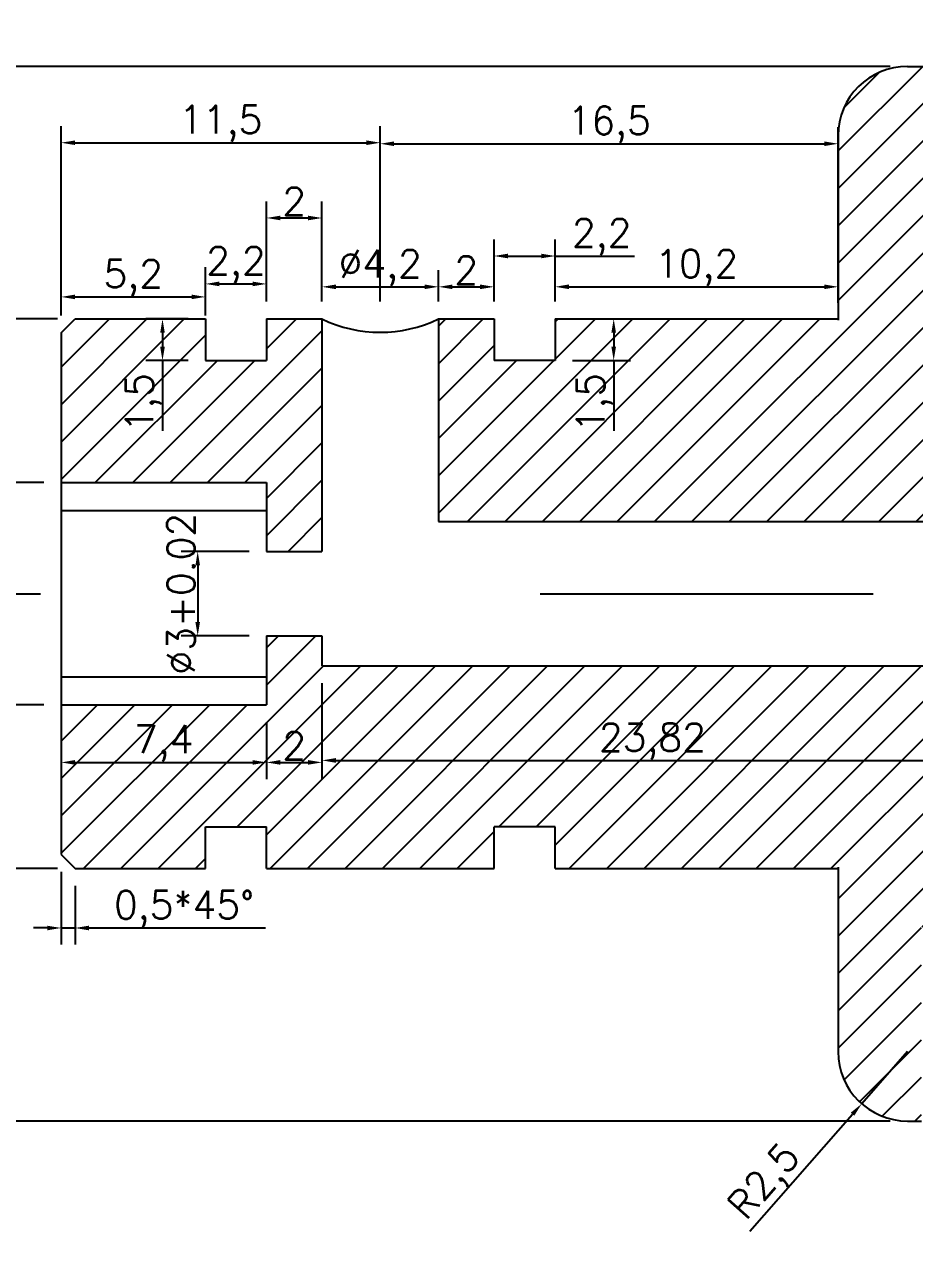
# Model space of a CAD drawing. Header units: millimetres. Extents: x 6817 to 10425, y -2870 to -164.
# Drawn here: x 9620.49 to 9652.56, y -1788.88 to -1744.64 of the extents above; entities that cross this region are included whole.
import ezdxf

# ---------------------------------------------------------------- set-up
doc = ezdxf.new("R2010")
doc.units = ezdxf.units.MM
doc.linetypes.add('ACAD_ISO03W100', pattern=[30, 12, -18])
doc.layers.add('图层2', color=108, linetype='Continuous')
doc.styles.get("Standard").update_dxf_attribs({"font": 'txt', "bigfont": 'gbcbig.shx'})
doc.dimstyles.new('ISO-25', dxfattribs={"dimtxt": 1, "dimasz": 0.5, "dimexe": 0.6, "dimexo": 0.625, "dimgap": 0.1, "dimtad": 1, "dimtxsty": 'Standard', "dimcen": 2.5, "dimadec": 0, "dimazin": 0, "dimtfac": 1, "dimtmove": 0, "dimatfit": 3, "dimfxl": 1, "dimarcsym": 0})

# ---------------------------------------------------------------- blocks, each defined once
blk = doc.blocks.new('*D381')
at = {"layer": 'Defpoints', "color": 0, "linetype": 'ByBlock', "transparency": 16777216}
for p in [(9652.305, -1746.144), (9606, -1784.144), (9652.305, -1784.144)]:
    blk.add_point(p, dxfattribs=at)
at = {"layer": '图层2', "color": 0, "linetype": 'ByBlock', "lineweight": -2, "transparency": 16777216}
for p, q in [((9651.68, -1746.144), (9605.4, -1746.144)), ((9606, -1746.644), (9606, -1783.644)), ((9651.68, -1784.144), (9605.4, -1784.144))]:
    blk.add_line(p, q, dxfattribs=at)
at = {"layer": '图层2', "color": 0, "linetype": 'ByBlock', "transparency": 16777216}
for points in [[(9605.917, -1746.644), (9606.083, -1746.644), (9606, -1746.144)], [(9605.917, -1783.644), (9606.083, -1783.644), (9606, -1784.144)]]:
    blk.add_solid(points, dxfattribs=at)
at = {"layer": '图层2', "color": 0, "linetype": 'ByBlock', "transparency": 16777216, "insert": (9605.4, -1765.144), "char_height": 1, "attachment_point": 5, "rotation": 90}
blk.add_mtext('%%C38', dxfattribs=at)
blk = doc.blocks.new('*D382')
at = {"layer": 'Defpoints', "color": 0, "linetype": 'ByBlock', "transparency": 16777216}
for p in [(9622.305, -1755.244), (9611.656, -1775.044), (9622.305, -1775.044)]:
    blk.add_point(p, dxfattribs=at)
at = {"layer": '图层2', "color": 0, "linetype": 'ByBlock', "lineweight": -2, "transparency": 16777216}
for p, q in [((9621.68, -1755.244), (9611.056, -1755.244)), ((9611.656, -1755.744), (9611.656, -1774.544)), ((9621.68, -1775.044), (9611.056, -1775.044))]:
    blk.add_line(p, q, dxfattribs=at)
at = {"layer": '图层2', "color": 0, "linetype": 'ByBlock', "transparency": 16777216}
for points in [[(9611.573, -1755.744), (9611.739, -1755.744), (9611.656, -1755.244)], [(9611.573, -1774.544), (9611.739, -1774.544), (9611.656, -1775.044)]]:
    blk.add_solid(points, dxfattribs=at)
at = {"layer": '图层2', "color": 0, "linetype": 'ByBlock', "transparency": 16777216, "insert": (9610.973, -1765.144), "char_height": 1, "attachment_point": 5, "rotation": 90}
blk.add_mtext('%%C19,8', dxfattribs=at)
blk = doc.blocks.new('*D281')
at = {"layer": 'Defpoints', "color": 0, "linetype": 'ByBlock', "transparency": 16777216}
for p in [(9633.305, -1748.896), (9621.805, -1755.244), (9633.305, -1755.244)]:
    blk.add_point(p, dxfattribs=at)
at = {"layer": '图层2', "color": 0, "linetype": 'ByBlock', "lineweight": -2, "transparency": 16777216}
for p, q in [((9621.805, -1754.619), (9621.805, -1748.296)), ((9633.305, -1754.619), (9633.305, -1748.296)), ((9622.305, -1748.896), (9632.805, -1748.896))]:
    blk.add_line(p, q, dxfattribs=at)
at = {"layer": '图层2', "color": 0, "linetype": 'ByBlock', "transparency": 16777216}
for points in [[(9622.305, -1748.813), (9622.305, -1748.979), (9621.805, -1748.896)], [(9632.805, -1748.813), (9632.805, -1748.979), (9633.305, -1748.896)]]:
    blk.add_solid(points, dxfattribs=at)
at = {"layer": '图层2', "color": 0, "linetype": 'ByBlock', "transparency": 16777216, "insert": (9627.555, -1748.213), "char_height": 1, "attachment_point": 5}
blk.add_mtext('11,5', dxfattribs=at)
blk = doc.blocks.new('*D383')
at = {"layer": 'Defpoints', "color": 0, "linetype": 'ByBlock', "transparency": 16777216}
for p in [(9627.005, -1754.451), (9621.805, -1755.744), (9627.005, -1755.744)]:
    blk.add_point(p, dxfattribs=at)
at = {"layer": '图层2', "color": 0, "linetype": 'ByBlock', "lineweight": -2, "transparency": 16777216}
for p, q in [((9621.805, -1755.119), (9621.805, -1753.851)), ((9627.005, -1755.119), (9627.005, -1753.851)), ((9622.305, -1754.451), (9626.505, -1754.451))]:
    blk.add_line(p, q, dxfattribs=at)
at = {"layer": '图层2', "color": 0, "linetype": 'ByBlock', "transparency": 16777216}
for points in [[(9622.305, -1754.368), (9622.305, -1754.534), (9621.805, -1754.451)], [(9626.505, -1754.368), (9626.505, -1754.534), (9627.005, -1754.451)]]:
    blk.add_solid(points, dxfattribs=at)
at = {"layer": '图层2', "color": 0, "linetype": 'ByBlock', "transparency": 16777216, "insert": (9624.405, -1753.768), "char_height": 1, "attachment_point": 5}
blk.add_mtext('5,2', dxfattribs=at)
blk = doc.blocks.new('*D384')
at = {"layer": 'Defpoints', "color": 0, "linetype": 'ByBlock', "transparency": 16777216}
for p in [(9629.205, -1753.983), (9627.005, -1755.244), (9629.205, -1755.244)]:
    blk.add_point(p, dxfattribs=at)
at = {"layer": '图层2', "color": 0, "linetype": 'ByBlock', "lineweight": -2, "transparency": 16777216}
for p, q in [((9627.005, -1754.619), (9627.005, -1753.383)), ((9629.205, -1754.619), (9629.205, -1753.383)), ((9627.505, -1753.983), (9628.705, -1753.983))]:
    blk.add_line(p, q, dxfattribs=at)
at = {"layer": '图层2', "color": 0, "linetype": 'ByBlock', "transparency": 16777216}
for points in [[(9627.505, -1753.899), (9627.505, -1754.066), (9627.005, -1753.983)], [(9628.705, -1753.899), (9628.705, -1754.066), (9629.205, -1753.983)]]:
    blk.add_solid(points, dxfattribs=at)
at = {"layer": '图层2', "color": 0, "linetype": 'ByBlock', "transparency": 16777216, "insert": (9628.105, -1753.299), "char_height": 1, "attachment_point": 5}
blk.add_mtext('2,2', dxfattribs=at)
blk = doc.blocks.new('*D385')
at = {"layer": 'Defpoints', "color": 0, "linetype": 'ByBlock', "transparency": 16777216}
for p in [(9631.205, -1751.608), (9629.205, -1755.244), (9631.205, -1755.244)]:
    blk.add_point(p, dxfattribs=at)
at = {"layer": '图层2', "color": 0, "linetype": 'ByBlock', "lineweight": -2, "transparency": 16777216}
for p, q in [((9629.205, -1754.619), (9629.205, -1751.008)), ((9631.205, -1754.619), (9631.205, -1751.008)), ((9629.705, -1751.608), (9630.705, -1751.608))]:
    blk.add_line(p, q, dxfattribs=at)
at = {"layer": '图层2', "color": 0, "linetype": 'ByBlock', "transparency": 16777216}
for points in [[(9629.705, -1751.524), (9629.705, -1751.691), (9629.205, -1751.608)], [(9630.705, -1751.524), (9630.705, -1751.691), (9631.205, -1751.608)]]:
    blk.add_solid(points, dxfattribs=at)
at = {"layer": '图层2', "color": 0, "linetype": 'ByBlock', "transparency": 16777216, "insert": (9630.205, -1751.008), "char_height": 1, "attachment_point": 5}
blk.add_mtext('2', dxfattribs=at)
blk = doc.blocks.new('*D386')
at = {"layer": 'Defpoints', "color": 0, "linetype": 'ByBlock', "transparency": 16777216}
for p in [(9635.405, -1754.088), (9631.205, -1755.244), (9635.405, -1755.244)]:
    blk.add_point(p, dxfattribs=at)
at = {"layer": '图层2', "color": 0, "linetype": 'ByBlock', "lineweight": -2, "transparency": 16777216}
for p, q in [((9631.205, -1754.619), (9631.205, -1753.488)), ((9635.405, -1754.619), (9635.405, -1753.488)), ((9631.705, -1754.088), (9634.905, -1754.088))]:
    blk.add_line(p, q, dxfattribs=at)
at = {"layer": '图层2', "color": 0, "linetype": 'ByBlock', "transparency": 16777216}
for points in [[(9631.705, -1754.005), (9631.705, -1754.171), (9631.205, -1754.088)], [(9634.905, -1754.005), (9634.905, -1754.171), (9635.405, -1754.088)]]:
    blk.add_solid(points, dxfattribs=at)
at = {"layer": '图层2', "color": 0, "linetype": 'ByBlock', "transparency": 16777216, "insert": (9633.305, -1753.405), "char_height": 1, "attachment_point": 5}
blk.add_mtext('%%C4,2', dxfattribs=at)
blk = doc.blocks.new('*D387')
at = {"layer": 'Defpoints', "color": 0, "linetype": 'ByBlock', "transparency": 16777216}
for p in [(9637.405, -1754.088), (9635.405, -1755.244), (9637.405, -1755.244)]:
    blk.add_point(p, dxfattribs=at)
at = {"layer": '图层2', "color": 0, "linetype": 'ByBlock', "lineweight": -2, "transparency": 16777216}
for p, q in [((9635.405, -1754.619), (9635.405, -1753.488)), ((9637.405, -1754.619), (9637.405, -1753.488)), ((9635.905, -1754.088), (9636.905, -1754.088))]:
    blk.add_line(p, q, dxfattribs=at)
at = {"layer": '图层2', "color": 0, "linetype": 'ByBlock', "transparency": 16777216}
for points in [[(9635.905, -1754.005), (9635.905, -1754.171), (9635.405, -1754.088)], [(9636.905, -1754.005), (9636.905, -1754.171), (9637.405, -1754.088)]]:
    blk.add_solid(points, dxfattribs=at)
at = {"layer": '图层2', "color": 0, "linetype": 'ByBlock', "transparency": 16777216, "insert": (9636.405, -1753.488), "char_height": 1, "attachment_point": 5}
blk.add_mtext('2', dxfattribs=at)
blk = doc.blocks.new('*D388')
at = {"layer": 'Defpoints', "color": 0, "linetype": 'ByBlock', "transparency": 16777216}
for p in [(9639.605, -1752.978), (9637.405, -1755.244), (9639.605, -1755.244)]:
    blk.add_point(p, dxfattribs=at)
at = {"layer": '图层2', "color": 0, "linetype": 'ByBlock', "lineweight": -2, "transparency": 16777216}
for p, q in [((9637.405, -1754.619), (9637.405, -1752.378)), ((9639.605, -1754.619), (9639.605, -1752.378)), ((9637.905, -1752.978), (9639.105, -1752.978)), ((9639.605, -1752.978), (9642.472, -1752.978))]:
    blk.add_line(p, q, dxfattribs=at)
at = {"layer": '图层2', "color": 0, "linetype": 'ByBlock', "transparency": 16777216}
for points in [[(9637.905, -1752.894), (9637.905, -1753.061), (9637.405, -1752.978)], [(9639.105, -1752.894), (9639.105, -1753.061), (9639.605, -1752.978)]]:
    blk.add_solid(points, dxfattribs=at)
at = {"layer": '图层2', "color": 0, "linetype": 'ByBlock', "transparency": 16777216, "insert": (9641.288, -1752.294), "char_height": 1, "attachment_point": 5}
blk.add_mtext('2,2', dxfattribs=at)
blk = doc.blocks.new('*D389')
at = {"layer": 'Defpoints', "color": 0, "linetype": 'ByBlock', "transparency": 16777216}
for p in [(9649.805, -1754.087), (9639.605, -1755.244), (9649.805, -1755.294)]:
    blk.add_point(p, dxfattribs=at)
at = {"layer": '图层2', "color": 0, "linetype": 'ByBlock', "lineweight": -2, "transparency": 16777216}
for p, q in [((9639.605, -1754.619), (9639.605, -1753.487)), ((9649.805, -1754.669), (9649.805, -1753.487)), ((9640.105, -1754.087), (9649.305, -1754.087))]:
    blk.add_line(p, q, dxfattribs=at)
at = {"layer": '图层2', "color": 0, "linetype": 'ByBlock', "transparency": 16777216}
for points in [[(9640.105, -1754.003), (9640.105, -1754.17), (9639.605, -1754.087)], [(9649.305, -1754.003), (9649.305, -1754.17), (9649.805, -1754.087)]]:
    blk.add_solid(points, dxfattribs=at)
at = {"layer": '图层2', "color": 0, "linetype": 'ByBlock', "transparency": 16777216, "insert": (9644.705, -1753.403), "char_height": 1, "attachment_point": 5}
blk.add_mtext('10,2', dxfattribs=at)
blk = doc.blocks.new('*D390')
at = {"layer": 'Defpoints', "color": 0, "linetype": 'ByBlock', "transparency": 16777216}
for p in [(9627.005, -1755.244), (9625.458, -1756.744), (9627.005, -1756.744)]:
    blk.add_point(p, dxfattribs=at)
at = {"layer": '图层2', "color": 0, "linetype": 'ByBlock', "lineweight": -2, "transparency": 16777216}
for p, q in [((9626.38, -1755.244), (9624.858, -1755.244)), ((9625.458, -1755.744), (9625.458, -1756.244)), ((9626.38, -1756.744), (9624.858, -1756.744)), ((9625.458, -1756.744), (9625.458, -1759.277))]:
    blk.add_line(p, q, dxfattribs=at)
at = {"layer": '图层2', "color": 0, "linetype": 'ByBlock', "transparency": 16777216}
for points in [[(9625.374, -1755.744), (9625.541, -1755.744), (9625.458, -1755.244)], [(9625.374, -1756.244), (9625.541, -1756.244), (9625.458, -1756.744)]]:
    blk.add_solid(points, dxfattribs=at)
at = {"layer": '图层2', "color": 0, "linetype": 'ByBlock', "transparency": 16777216, "insert": (9624.774, -1758.261), "char_height": 1, "attachment_point": 5, "rotation": 90}
blk.add_mtext('1,5', dxfattribs=at)
blk = doc.blocks.new('*D391')
at = {"layer": 'Defpoints', "color": 0, "linetype": 'ByBlock', "transparency": 16777216}
for p in [(9621.805, -1761.144), (9618.07, -1769.144), (9621.805, -1769.144)]:
    blk.add_point(p, dxfattribs=at)
at = {"layer": '图层2', "color": 0, "linetype": 'ByBlock', "lineweight": -2, "transparency": 16777216}
for p, q in [((9621.18, -1761.144), (9617.47, -1761.144)), ((9618.07, -1761.644), (9618.07, -1768.644)), ((9621.18, -1769.144), (9617.47, -1769.144))]:
    blk.add_line(p, q, dxfattribs=at)
at = {"layer": '图层2', "color": 0, "linetype": 'ByBlock', "transparency": 16777216}
for points in [[(9617.987, -1761.644), (9618.154, -1761.644), (9618.07, -1761.144)], [(9617.987, -1768.644), (9618.154, -1768.644), (9618.07, -1769.144)]]:
    blk.add_solid(points, dxfattribs=at)
at = {"layer": '图层2', "color": 0, "linetype": 'ByBlock', "transparency": 16777216, "insert": (9617.47, -1765.144), "char_height": 1, "attachment_point": 5, "rotation": 90}
blk.add_mtext('M8*1', dxfattribs=at)
blk = doc.blocks.new('*D397')
at = {"layer": 'Defpoints', "color": 0, "linetype": 'ByBlock', "transparency": 16777216}
for p in [(9621.805, -1769.144), (9629.205, -1769.144), (9629.205, -1771.223)]:
    blk.add_point(p, dxfattribs=at)
at = {"layer": '图层2', "color": 0, "linetype": 'ByBlock', "lineweight": -2, "transparency": 16777216}
for p, q in [((9621.805, -1769.769), (9621.805, -1771.823)), ((9629.205, -1769.769), (9629.205, -1771.823)), ((9622.305, -1771.223), (9628.705, -1771.223))]:
    blk.add_line(p, q, dxfattribs=at)
at = {"layer": '图层2', "color": 0, "linetype": 'ByBlock', "transparency": 16777216}
for points in [[(9622.305, -1771.139), (9622.305, -1771.306), (9621.805, -1771.223)], [(9628.705, -1771.139), (9628.705, -1771.306), (9629.205, -1771.223)]]:
    blk.add_solid(points, dxfattribs=at)
at = {"layer": '图层2', "color": 0, "linetype": 'ByBlock', "transparency": 16777216, "insert": (9625.505, -1770.539), "char_height": 1, "attachment_point": 5}
blk.add_mtext('7,4', dxfattribs=at)
blk = doc.blocks.new('*D398')
at = {"layer": 'Defpoints', "color": 0, "linetype": 'ByBlock', "transparency": 16777216}
for p in [(9631.205, -1767.744), (9629.205, -1769.144), (9631.205, -1771.223)]:
    blk.add_point(p, dxfattribs=at)
at = {"layer": '图层2', "color": 0, "linetype": 'ByBlock', "lineweight": -2, "transparency": 16777216}
for p, q in [((9631.205, -1768.369), (9631.205, -1771.823)), ((9629.205, -1769.769), (9629.205, -1771.823)), ((9629.705, -1771.223), (9630.705, -1771.223))]:
    blk.add_line(p, q, dxfattribs=at)
at = {"layer": '图层2', "color": 0, "linetype": 'ByBlock', "transparency": 16777216}
for points in [[(9629.705, -1771.139), (9629.705, -1771.306), (9629.205, -1771.223)], [(9630.705, -1771.139), (9630.705, -1771.306), (9631.205, -1771.223)]]:
    blk.add_solid(points, dxfattribs=at)
at = {"layer": '图层2', "color": 0, "linetype": 'ByBlock', "transparency": 16777216, "insert": (9630.205, -1770.623), "char_height": 1, "attachment_point": 5}
blk.add_mtext('2', dxfattribs=at)
blk = doc.blocks.new('*D399')
at = {"layer": 'Defpoints', "color": 0, "linetype": 'ByBlock', "transparency": 16777216}
for p in [(9631.205, -1767.744), (9655.022, -1767.744), (9655.022, -1771.151)]:
    blk.add_point(p, dxfattribs=at)
at = {"layer": '图层2', "color": 0, "linetype": 'ByBlock', "lineweight": -2, "transparency": 16777216}
for p, q in [((9631.205, -1768.369), (9631.205, -1771.751)), ((9655.022, -1768.369), (9655.022, -1771.751)), ((9631.705, -1771.151), (9654.522, -1771.151))]:
    blk.add_line(p, q, dxfattribs=at)
at = {"layer": '图层2', "color": 0, "linetype": 'ByBlock', "transparency": 16777216}
for points in [[(9631.705, -1771.068), (9631.705, -1771.235), (9631.205, -1771.151)], [(9654.522, -1771.068), (9654.522, -1771.235), (9655.022, -1771.151)]]:
    blk.add_solid(points, dxfattribs=at)
at = {"layer": '图层2', "color": 0, "linetype": 'ByBlock', "transparency": 16777216, "insert": (9643.113, -1770.468), "char_height": 1, "attachment_point": 5}
blk.add_mtext('23,82', dxfattribs=at)
blk = doc.blocks.new('*D400')
at = {"layer": 'Defpoints', "color": 0, "linetype": 'ByBlock', "transparency": 16777216}
for p in [(9629.205, -1763.624), (9626.727, -1766.664), (9629.205, -1766.664)]:
    blk.add_point(p, dxfattribs=at)
at = {"layer": '图层2', "color": 0, "linetype": 'ByBlock', "lineweight": -2, "transparency": 16777216}
for p, q in [((9628.58, -1763.624), (9626.127, -1763.624)), ((9626.727, -1764.124), (9626.727, -1766.164)), ((9628.58, -1766.664), (9626.127, -1766.664))]:
    blk.add_line(p, q, dxfattribs=at)
at = {"layer": '图层2', "color": 0, "linetype": 'ByBlock', "transparency": 16777216}
for points in [[(9626.644, -1764.124), (9626.81, -1764.124), (9626.727, -1763.624)], [(9626.644, -1766.164), (9626.81, -1766.164), (9626.727, -1766.664)]]:
    blk.add_solid(points, dxfattribs=at)
at = {"layer": '图层2', "color": 0, "linetype": 'ByBlock', "transparency": 16777216, "insert": (9626.127, -1765.144), "char_height": 1, "attachment_point": 5, "rotation": 90}
blk.add_mtext('%%C3+0.02', dxfattribs=at)
blk = doc.blocks.new('*D403')
at = {"layer": 'Defpoints', "color": 0, "linetype": 'ByBlock', "transparency": 16777216}
for p in [(9621.805, -1774.544), (9622.305, -1775.044), (9622.305, -1777.189)]:
    blk.add_point(p, dxfattribs=at)
at = {"layer": '图层2', "color": 0, "linetype": 'ByBlock', "lineweight": -2, "transparency": 16777216}
for p, q in [((9621.805, -1775.169), (9621.805, -1777.789)), ((9622.305, -1775.669), (9622.305, -1777.789)), ((9621.305, -1777.189), (9620.805, -1777.189)), ((9621.805, -1777.189), (9622.305, -1777.189)), ((9622.805, -1777.189), (9629.172, -1777.189))]:
    blk.add_line(p, q, dxfattribs=at)
at = {"layer": '图层2', "color": 0, "linetype": 'ByBlock', "transparency": 16777216}
for points in [[(9621.305, -1777.106), (9621.305, -1777.273), (9621.805, -1777.189)], [(9622.805, -1777.106), (9622.805, -1777.273), (9622.305, -1777.189)]]:
    blk.add_solid(points, dxfattribs=at)
at = {"layer": '图层2', "color": 0, "linetype": 'ByBlock', "transparency": 16777216, "insert": (9626.238, -1776.506), "char_height": 1, "attachment_point": 5}
blk.add_mtext('0,5*45%%D', dxfattribs=at)
blk = doc.blocks.new('*D413')
at = {"layer": 'Defpoints', "color": 0, "linetype": 'ByBlock', "transparency": 16777216}
for p in [(9639.605, -1755.244), (9639.605, -1756.744), (9641.717, -1756.744)]:
    blk.add_point(p, dxfattribs=at)
at = {"layer": '图层2', "color": 0, "linetype": 'ByBlock', "lineweight": -2, "transparency": 16777216}
for p, q in [((9640.23, -1755.244), (9642.317, -1755.244)), ((9641.717, -1755.744), (9641.717, -1756.244)), ((9640.23, -1756.744), (9642.317, -1756.744)), ((9641.717, -1756.744), (9641.717, -1759.277))]:
    blk.add_line(p, q, dxfattribs=at)
at = {"layer": '图层2', "color": 0, "linetype": 'ByBlock', "transparency": 16777216}
for points in [[(9641.634, -1755.744), (9641.801, -1755.744), (9641.717, -1755.244)], [(9641.634, -1756.244), (9641.801, -1756.244), (9641.717, -1756.744)]]:
    blk.add_solid(points, dxfattribs=at)
at = {"layer": '图层2', "color": 0, "linetype": 'ByBlock', "transparency": 16777216, "insert": (9641.034, -1758.261), "char_height": 1, "attachment_point": 5, "rotation": 90}
blk.add_mtext('1,5', dxfattribs=at)
blk = doc.blocks.new('*D414')
at = {"layer": 'Defpoints', "color": 0, "linetype": 'ByBlock', "transparency": 16777216}
for p in [(9652.305, -1781.644), (9650.655, -1783.522)]:
    blk.add_point(p, dxfattribs=at)
at = {"layer": '图层2', "color": 0, "linetype": 'ByBlock', "lineweight": -2, "transparency": 16777216}
for p, q in [((9652.305, -1781.644), (9650.655, -1783.522)), ((9646.623, -1788.108), (9650.324, -1783.897))]:
    blk.add_line(p, q, dxfattribs=at)
at = {"layer": '图层2', "color": 0, "linetype": 'ByBlock', "transparency": 16777216}
blk.add_solid([(9650.262, -1783.842), (9650.387, -1783.952), (9650.655, -1783.522)], dxfattribs=at)
at = {"layer": '图层2', "color": 0, "linetype": 'ByBlock', "transparency": 16777216, "insert": (9647.221, -1786.392), "char_height": 1, "attachment_point": 5, "rotation": 48.6846}
blk.add_mtext('R2,5', dxfattribs=at)
blk = doc.blocks.new('*D288')
at = {"layer": 'Defpoints', "color": 0, "linetype": 'ByBlock', "transparency": 16777216}
for p in [(9649.805, -1748.933), (9649.805, -1754.669), (9633.305, -1755.244)]:
    blk.add_point(p, dxfattribs=at)
at = {"layer": '图层2', "color": 0, "linetype": 'ByBlock', "lineweight": -2, "transparency": 16777216}
for p, q in [((9633.305, -1754.619), (9633.305, -1748.333)), ((9649.805, -1754.044), (9649.805, -1748.333)), ((9633.805, -1748.933), (9649.305, -1748.933))]:
    blk.add_line(p, q, dxfattribs=at)
at = {"layer": '图层2', "color": 0, "linetype": 'ByBlock', "transparency": 16777216}
for points in [[(9633.805, -1748.849), (9633.805, -1749.016), (9633.305, -1748.933)], [(9649.305, -1748.849), (9649.305, -1749.016), (9649.805, -1748.933)]]:
    blk.add_solid(points, dxfattribs=at)
at = {"layer": '图层2', "color": 0, "linetype": 'ByBlock', "transparency": 16777216, "insert": (9641.555, -1748.249), "char_height": 1, "attachment_point": 5}
blk.add_mtext('16,5', dxfattribs=at)
blk = doc.blocks.new('*D2126')
at = {"layer": 'Defpoints', "color": 0, "linetype": 'ByBlock'}
for p in [(10223.657, -339.202), (10223.657, -344.877), (10247.603, -344.877)]:
    blk.add_point(p, dxfattribs=at)
at = {"layer": 'Defpoints', "color": 0, "linetype": 'ByBlock', "transparency": 16777216}
for p in [(8490.813, -2490.52), (8490.813, -2500.59), (8495.813, -2500.59)]:
    blk.add_point(p, dxfattribs=at)
at = {"layer": '图层2', "color": 0, "linetype": 'ByBlock', "lineweight": -2}
for p, q in [((10224.282, -339.202), (10248.203, -339.202)), ((10247.603, -339.702), (10247.603, -344.377)), ((10224.282, -344.877), (10248.203, -344.877))]:
    blk.add_line(p, q, dxfattribs=at)
at = {"layer": '图层2', "color": 0, "linetype": 'ByBlock', "lineweight": -2, "transparency": 16777216}
for p, q in [((8490.813, -2499.965), (8490.813, -2489.92)), ((8495.813, -2499.965), (8495.813, -2489.92)), ((8495.313, -2490.52), (8491.313, -2490.52))]:
    blk.add_line(p, q, dxfattribs=at)
at = {"layer": '图层2', "color": 0, "linetype": 'ByBlock'}
for points in [[(10247.52, -339.702), (10247.687, -339.702), (10247.603, -339.202)], [(10247.52, -344.377), (10247.687, -344.377), (10247.603, -344.877)]]:
    blk.add_solid(points, dxfattribs=at)
at = {"layer": '图层2', "color": 0, "linetype": 'ByBlock', "transparency": 16777216}
for points in [[(8491.313, -2490.437), (8491.313, -2490.604), (8490.813, -2490.52)], [(8495.313, -2490.437), (8495.313, -2490.604), (8495.813, -2490.52)]]:
    blk.add_solid(points, dxfattribs=at)
at = {"layer": '图层2', "color": 0, "linetype": 'ByBlock', "insert": (10246.92, -342.039), "char_height": 1, "attachment_point": 5, "rotation": 90}
blk.add_mtext('5,67', dxfattribs=at)
at = {"layer": '图层2', "color": 0, "linetype": 'ByBlock', "transparency": 16777216, "insert": (8493.313, -2489.17), "char_height": 2.5, "attachment_point": 5}
blk.add_mtext('5', dxfattribs=at)
blk = doc.blocks.new('*D2131')
at = {"layer": 'Defpoints', "color": 0, "linetype": 'ByBlock'}
for p in [(10232.058, -998.369), (10223.184, -1004.368), (10232.048, -1004.368), (8546.573, -2519.733), (8541.762, -2524.114), (8546.573, -2524.114)]:
    blk.add_point(p, dxfattribs=at)
at = {"layer": '图层2', "color": 0, "linetype": 'ByBlock', "lineweight": -2}
for p, q in [((10231.433, -998.369), (10222.584, -998.369)), ((10223.184, -998.869), (10223.184, -1003.868)), ((10231.423, -1004.368), (10222.584, -1004.368)), ((8545.948, -2519.733), (8541.162, -2519.733)), ((8541.762, -2520.233), (8541.762, -2523.614)), ((8545.948, -2524.114), (8541.162, -2524.114))]:
    blk.add_line(p, q, dxfattribs=at)
at = {"layer": '图层2', "color": 0, "linetype": 'ByBlock'}
for points in [[(10223.101, -998.869), (10223.268, -998.869), (10223.184, -998.369)], [(10223.101, -1003.868), (10223.268, -1003.868), (10223.184, -1004.368)], [(8541.679, -2520.233), (8541.846, -2520.233), (8541.762, -2519.733)], [(8541.679, -2523.614), (8541.846, -2523.614), (8541.762, -2524.114)]]:
    blk.add_solid(points, dxfattribs=at)
at = {"layer": '图层2', "color": 0, "linetype": 'ByBlock', "char_height": 1, "attachment_point": 5, "rotation": 90}
for s, insert in [('6', (10222.584, -1001.368)), ('4,38', (8541.079, -2521.923))]:
    blk.add_mtext(s, dxfattribs=dict(at, insert=insert))
blk = doc.blocks.new('*D2135')
at = {"layer": 'Defpoints', "color": 0, "linetype": 'ByBlock'}
for p in [(10217.809, -308.872), (10215.309, -322.353), (10217.809, -322.353), (8520.699, -2501.899), (8521.923, -2501.875), (8521.325, -2502.94), (8534.065, -2513.083), (8534.065, -2513.083)]:
    blk.add_point(p, dxfattribs=at)
at = {"layer": '图层2', "color": 0, "linetype": 'ByBlock', "lineweight": -2}
for p, q in [((10215.309, -321.728), (10215.309, -308.272)), ((10217.809, -321.728), (10217.809, -308.272)), ((10215.809, -308.872), (10217.309, -308.872)), ((8521.603, -2500.9), (8522.675, -2499.803)), ((8521.464, -2501.451), (8520.818, -2500.855)), ((8520.836, -2502.55), (8519.961, -2501.854))]:
    blk.add_line(p, q, dxfattribs=at)
for start, end in [(135.6492, 137.293), (138.9369, 139.8318)]:
    blk.add_arc((8534.065, -2513.083), 17.428, start, end, dxfattribs=at)
at = {"layer": '图层2', "color": 0, "linetype": 'ByBlock'}
for points in [[(10215.809, -308.788), (10215.809, -308.955), (10215.309, -308.872)], [(10217.309, -308.788), (10217.309, -308.955), (10217.809, -308.872)], [(8520.863, -2501.579), (8520.987, -2501.69), (8521.259, -2501.262)], [(8520.812, -2501.894), (8520.683, -2501.788), (8520.431, -2502.228)]]:
    blk.add_solid(points, dxfattribs=at)
at = {"layer": '图层2', "color": 0, "linetype": 'ByBlock', "insert": (10216.559, -308.188), "char_height": 1, "attachment_point": 5}
blk.add_mtext('2,5', dxfattribs=at)
at = {"layer": '图层2', "color": 0, "linetype": 'ByBlock', "insert": (8521.71, -2499.932), "char_height": 1, "attachment_point": 5, "rotation": 45.6492}
blk.add_mtext('4°', dxfattribs=at)
blk = doc.blocks.new('*D2136')
at = {"layer": 'Defpoints', "color": 0, "linetype": 'ByBlock'}
for p in [(10215.309, -305.16), (10187.985, -322.353), (10215.309, -322.353), (8518.444, -2501.943), (8521.325, -2502.94), (8518.95, -2504.556), (8534.065, -2513.083), (8534.065, -2513.083)]:
    blk.add_point(p, dxfattribs=at)
at = {"layer": '图层2', "color": 0, "linetype": 'ByBlock', "lineweight": -2}
for p, q in [((10187.985, -321.728), (10187.985, -304.56)), ((10215.309, -321.728), (10215.309, -304.56)), ((10188.485, -305.16), (10214.809, -305.16)), ((8520.836, -2502.55), (8518.586, -2500.759)), ((8518.406, -2504.249), (8516.832, -2503.361))]:
    blk.add_line(p, q, dxfattribs=at)
blk.add_arc((8534.065, -2513.083), 19.186, 142.9688, 149.0795, dxfattribs=at)
at = {"layer": '图层2', "color": 0, "linetype": 'ByBlock'}
for points in [[(10188.485, -305.076), (10188.485, -305.243), (10187.985, -305.16)], [(10214.809, -305.076), (10214.809, -305.243), (10215.309, -305.16)], [(8518.683, -2501.477), (8518.815, -2501.579), (8519.055, -2501.133)], [(8517.678, -2503.266), (8517.534, -2503.182), (8517.355, -2503.656)]]:
    blk.add_solid(points, dxfattribs=at)
at = {"layer": '图层2', "color": 0, "linetype": 'ByBlock', "insert": (10201.647, -304.476), "char_height": 1, "attachment_point": 5}
blk.add_mtext('27,32', dxfattribs=at)
at = {"layer": '图层2', "color": 0, "linetype": 'ByBlock', "insert": (8517.657, -2502.025), "char_height": 1, "attachment_point": 5, "rotation": 56.0242}
blk.add_mtext('9°', dxfattribs=at)
blk = doc.blocks.new('*D2137')
at = {"layer": 'Defpoints', "color": 0, "linetype": 'ByBlock'}
for p in [(9807.815, -699.517), (9815.715, -699.517), (9807.815, -703.516), (8553.103, -2503.252), (8547.368, -2503.69), (8549.016, -2506.627), (8534.065, -2513.083), (8534.065, -2513.083)]:
    blk.add_point(p, dxfattribs=at)
at = {"layer": '图层2', "color": 0, "linetype": 'ByBlock', "lineweight": -2}
for p, q in [((9808.44, -699.517), (9816.315, -699.517)), ((9815.715, -703.016), (9815.715, -700.017)), ((9808.44, -703.516), (9816.315, -703.516)), ((8547.879, -2503.329), (8552.058, -2500.378)), ((8549.59, -2506.38), (8554.287, -2504.352))]:
    blk.add_line(p, q, dxfattribs=at)
blk.add_arc((8534.065, -2513.083), 21.426, 24.6901, 33.8883, dxfattribs=at)
at = {"layer": '图层2', "color": 0, "linetype": 'ByBlock'}
for points in [[(9815.631, -700.017), (9815.798, -700.017), (9815.715, -699.517)], [(9815.631, -703.016), (9815.798, -703.016), (9815.715, -703.516)], [(8551.783, -2501.183), (8551.921, -2501.089), (8551.568, -2500.724)], [(8553.609, -2504.099), (8553.457, -2504.167), (8553.736, -2504.589)]]:
    blk.add_solid(points, dxfattribs=at)
at = {"layer": '图层2', "color": 0, "linetype": 'ByBlock', "char_height": 1, "attachment_point": 5}
for s, insert, rotation in [('4', (9815.115, -701.517), 90), ('12°', (8553.276, -2502.307), 299.2892)]:
    blk.add_mtext(s, dxfattribs=dict(at, insert=insert, rotation=rotation))
blk = doc.blocks.new('*D2138')
at = {"layer": 'Defpoints', "color": 0, "linetype": 'ByBlock'}
for p in [(10222.988, -1057.987), (10220.988, -1061.58), (10222.988, -1061.58), (8548.611, -2494.314), (8561.47, -2494.314), (8561.47, -2496.236)]:
    blk.add_point(p, dxfattribs=at)
at = {"layer": '图层2', "color": 0, "linetype": 'ByBlock', "lineweight": -2}
for p, q in [((10220.988, -1060.955), (10220.988, -1057.387)), ((10222.988, -1060.955), (10222.988, -1057.387)), ((10221.488, -1057.987), (10222.488, -1057.987)), ((8548.611, -2494.939), (8548.611, -2496.836)), ((8561.47, -2494.939), (8561.47, -2496.836)), ((8549.111, -2496.236), (8560.97, -2496.236))]:
    blk.add_line(p, q, dxfattribs=at)
at = {"layer": '图层2', "color": 0, "linetype": 'ByBlock'}
for points in [[(10221.488, -1057.904), (10221.488, -1058.07), (10220.988, -1057.987)], [(10222.488, -1057.904), (10222.488, -1058.07), (10222.988, -1057.987)], [(8549.111, -2496.153), (8549.111, -2496.32), (8548.611, -2496.236)], [(8560.97, -2496.153), (8560.97, -2496.32), (8561.47, -2496.236)]]:
    blk.add_solid(points, dxfattribs=at)
at = {"layer": '图层2', "color": 0, "linetype": 'ByBlock', "char_height": 1, "attachment_point": 5}
for s, insert in [('2', (10221.988, -1057.387)), ('12,86', (8555.041, -2495.553))]:
    blk.add_mtext(s, dxfattribs=dict(at, insert=insert))
blk = doc.blocks.new('*D2178')
at = {"layer": 'Defpoints', "color": 0, "linetype": 'ByBlock'}
for p in [(9679.766, -1244.933), (9677.766, -1263.681), (9679.766, -1263.681), (8575.535, -2488.627), (8575.535, -2496.736), (8588.229, -2496.716)]:
    blk.add_point(p, dxfattribs=at)
at = {"layer": '图层2', "color": 0, "linetype": 'ByBlock', "lineweight": -2}
for p, q in [((9677.766, -1263.056), (9677.766, -1244.333)), ((9679.766, -1263.056), (9679.766, -1244.333)), ((9678.266, -1244.933), (9679.266, -1244.933)), ((8575.535, -2496.111), (8575.535, -2488.027)), ((8588.229, -2496.091), (8588.229, -2488.027)), ((8587.729, -2488.627), (8576.035, -2488.627))]:
    blk.add_line(p, q, dxfattribs=at)
at = {"layer": '图层2', "color": 0, "linetype": 'ByBlock'}
for points in [[(9678.266, -1244.85), (9678.266, -1245.017), (9677.766, -1244.933)], [(9679.266, -1244.85), (9679.266, -1245.017), (9679.766, -1244.933)], [(8576.035, -2488.544), (8576.035, -2488.711), (8575.535, -2488.627)], [(8587.729, -2488.544), (8587.729, -2488.711), (8588.229, -2488.627)]]:
    blk.add_solid(points, dxfattribs=at)
at = {"layer": '图层2', "color": 0, "linetype": 'ByBlock', "char_height": 1, "attachment_point": 5}
for s, insert in [('2', (9678.766, -1244.333)), ('12,69', (8581.882, -2487.944))]:
    blk.add_mtext(s, dxfattribs=dict(at, insert=insert))
blk = doc.blocks.new('*D2182')
at = {"layer": 'Defpoints', "color": 0, "linetype": 'ByBlock'}
for p in [(9769.111, -1256.581), (9769.111, -1277.581), (9805.213, -1277.581), (9044.303, -2421.385), (8495.813, -2452.388), (9044.303, -2517.79)]:
    blk.add_point(p, dxfattribs=at)
at = {"layer": '图层2', "color": 0, "linetype": 'ByBlock', "lineweight": -2}
for p, q in [((9769.736, -1256.581), (9805.813, -1256.581)), ((9805.213, -1257.081), (9805.213, -1277.081)), ((9769.736, -1277.581), (9805.813, -1277.581)), ((8495.813, -2451.763), (8495.813, -2420.785)), ((9044.303, -2517.165), (9044.303, -2420.785)), ((8496.313, -2421.385), (9043.803, -2421.385))]:
    blk.add_line(p, q, dxfattribs=at)
at = {"layer": '图层2', "color": 0, "linetype": 'ByBlock'}
for points in [[(9805.129, -1257.081), (9805.296, -1257.081), (9805.213, -1256.581)], [(9805.129, -1277.081), (9805.296, -1277.081), (9805.213, -1277.581)], [(8496.313, -2421.301), (8496.313, -2421.468), (8495.813, -2421.385)], [(9043.803, -2421.301), (9043.803, -2421.468), (9044.303, -2421.385)]]:
    blk.add_solid(points, dxfattribs=at)
at = {"layer": '图层2', "color": 0, "linetype": 'ByBlock', "insert": (9804.613, -1267.081), "char_height": 1, "attachment_point": 5, "rotation": 90}
blk.add_mtext('21', dxfattribs=at)
at = {"layer": '图层2', "color": 0, "linetype": 'ByBlock', "insert": (8770.058, -2420.701), "char_height": 1, "attachment_point": 5}
blk.add_mtext('548,49', dxfattribs=at)

msp = doc.modelspace()

# ---------------------------------------------------------------- hatches: boundary and pattern name
at = {"layer": '图层2', "linetype": 'ByBlock'}
h = msp.add_hatch(dxfattribs=at)
h.set_pattern_fill('ANSI31', color=4, scale=0.3)
h.set_pattern_definition([(45, (7550.7779, 821.9623), (-0.6735192, 0.6735192), [])])
h.paths.add_polyline_path([(9658.277, -1755.294), (9674.805, -1755.294), (9674.805, -1754.294), (9689.805, -1754.294), (9689.805, -1750.644), (9689.305, -1750.144), (9687.805, -1750.144), (9687.805, -1752.744), (9684.605, -1752.744), (9684.605, -1750.144), (9659.805, -1750.144), (9659.805, -1746.144), (9652.305, -1746.144, 0.414214), (9649.805, -1748.644), (9649.805, -1755.244), (9639.605, -1755.244), (9639.605, -1756.744), (9637.405, -1756.744), (9637.405, -1755.244), (9635.405, -1755.244), (9635.405, -1762.544), (9655.022, -1762.544, -0.128583)])
h.paths.add_polyline_path([(9622.305, -1755.244), (9621.805, -1755.744), (9621.805, -1761.144), (9629.205, -1761.144), (9629.205, -1763.624), (9631.205, -1763.624), (9631.205, -1755.244), (9629.205, -1755.244), (9629.205, -1756.744), (9627.005, -1756.744), (9627.005, -1755.244)])
edge = h.paths.add_edge_path()
edge.add_line((9656.006, -1777.144), (9656.805, -1777.144))
edge.add_line((9656.805, -1777.144), (9656.805, -1784.144))
edge.add_line((9656.805, -1784.144), (9659.805, -1784.144))
edge.add_line((9659.805, -1784.144), (9659.805, -1780.144))
edge.add_line((9659.805, -1780.144), (9684.605, -1780.144))
edge.add_line((9684.605, -1780.144), (9684.605, -1777.544))
edge.add_line((9684.605, -1777.544), (9687.805, -1777.544))
edge.add_line((9687.805, -1777.544), (9687.805, -1780.144))
edge.add_line((9687.805, -1780.144), (9689.305, -1780.144))
edge.add_line((9689.305, -1780.144), (9689.805, -1779.644))
edge.add_line((9689.805, -1779.644), (9689.805, -1775.994))
edge.add_line((9689.805, -1775.994), (9674.805, -1775.994))
edge.add_line((9674.805, -1775.994), (9674.805, -1774.994))
edge.add_line((9674.805, -1774.994), (9658.277, -1774.994))
edge.add_arc((9670.512, -1765.144), 15.707, 215.2351, 218.8362, ccw=False)
edge.add_line((9657.683, -1774.206), (9656.006, -1777.144))
edge = h.paths.add_edge_path()
edge.add_line((9656.65, -1772.531), (9655.226, -1777.144))
edge.add_line((9655.226, -1777.144), (9655.661, -1777.144))
edge.add_line((9655.661, -1777.144), (9657.494, -1773.932))
edge.add_arc((9670.512, -1765.144), 15.707, 208.0517, 214.021, ccw=False)
edge = h.paths.add_edge_path()
edge.add_line((9655.017, -1777.144), (9656.519, -1772.278))
edge.add_arc((9670.512, -1765.144), 15.707, 189.5279, 207.0143, ccw=False)
edge.add_line((9655.022, -1767.744), (9631.205, -1767.744))
edge.add_line((9631.205, -1767.744), (9631.205, -1766.664))
edge.add_line((9631.205, -1766.664), (9629.205, -1766.664))
edge.add_line((9629.205, -1766.664), (9629.205, -1769.144))
edge.add_line((9629.205, -1769.144), (9621.805, -1769.144))
edge.add_line((9621.805, -1769.144), (9621.805, -1775.044))
edge.add_line((9621.805, -1775.044), (9627.005, -1775.044))
edge.add_line((9627.005, -1775.044), (9627.005, -1773.544))
edge.add_line((9627.005, -1773.544), (9629.205, -1773.544))
edge.add_line((9629.205, -1773.544), (9629.205, -1775.044))
edge.add_line((9629.205, -1775.044), (9637.405, -1775.044))
edge.add_line((9637.405, -1775.044), (9637.405, -1773.544))
edge.add_line((9637.405, -1773.544), (9639.605, -1773.544))
edge.add_line((9639.605, -1773.544), (9639.605, -1775.044))
edge.add_line((9639.605, -1775.044), (9649.805, -1775.044))
edge.add_line((9649.805, -1775.044), (9649.805, -1781.644))
edge.add_arc((9652.305, -1781.644), 2.5, 180, 270)
edge.add_line((9652.305, -1784.144), (9652.805, -1784.144))
edge.add_line((9652.805, -1784.144), (9652.805, -1777.144))
edge.add_line((9652.805, -1777.144), (9655.017, -1777.144))

# ---------------------------------------------------------------- linework, layer by layer
at = {"color": 1, "linetype": 'ACAD_ISO03W100'}
msp.add_line((9579.066, -1765.144), (10040.413, -1765.144), dxfattribs=at)
at = {"layer": '图层2', "color": 2, "linetype": 'ByBlock'}
for p, q in [((9652.305, -1746.144), (9659.805, -1746.144)), ((9649.805, -1748.644), (9649.805, -1755.294)), ((9621.805, -1755.744), (9622.305, -1755.244)), ((9622.305, -1755.244), (9627.005, -1755.244)), ((9627.005, -1755.244), (9627.005, -1756.744)), ((9629.205, -1755.244), (9629.205, -1756.744)), ((9629.205, -1755.244), (9631.205, -1755.244)), ((9631.205, -1755.244), (9631.205, -1763.624)), ((9635.405, -1755.244), (9635.405, -1762.544)), ((9635.405, -1755.244), (9637.405, -1755.244)), ((9637.405, -1755.244), (9637.405, -1756.744)), ((9639.605, -1755.244), (9649.805, -1755.244)), ((9639.605, -1755.244), (9639.605, -1756.744)), ((9621.805, -1755.744), (9621.805, -1774.544)), ((9627.005, -1756.744), (9629.205, -1756.744)), ((9639.605, -1756.744), (9637.405, -1756.744)), ((9621.805, -1761.144), (9629.205, -1761.144)), ((9629.205, -1761.144), (9629.205, -1763.624)), ((9635.405, -1762.544), (9655.022, -1762.544)), ((9629.205, -1763.624), (9631.205, -1763.624)), ((9629.205, -1766.664), (9629.205, -1769.144)), ((9629.205, -1766.664), (9631.205, -1766.664)), ((9631.205, -1766.664), (9631.205, -1767.744)), ((9631.205, -1767.744), (9655.022, -1767.744)), ((9621.805, -1769.144), (9629.205, -1769.144)), ((9627.005, -1775.044), (9627.005, -1773.544)), ((9627.005, -1773.544), (9629.205, -1773.544)), ((9629.205, -1775.044), (9629.205, -1773.544)), ((9637.405, -1775.044), (9637.405, -1773.544)), ((9639.605, -1773.544), (9637.405, -1773.544)), ((9639.605, -1775.044), (9639.605, -1773.544)), ((9621.805, -1774.544), (9622.305, -1775.044)), ((9622.305, -1775.044), (9627.005, -1775.044)), ((9629.205, -1775.044), (9637.405, -1775.044)), ((9639.605, -1775.044), (9649.805, -1775.044)), ((9649.805, -1774.994), (9649.805, -1781.644)), ((9652.305, -1784.144), (9652.805, -1784.144))]:
    msp.add_line(p, q, dxfattribs=at)
at = {"layer": '图层2', "color": 4, "linetype": 'ByBlock'}
for p, q in [((9621.805, -1762.144), (9629.205, -1762.144)), ((9621.805, -1768.144), (9629.205, -1768.144))]:
    msp.add_line(p, q, dxfattribs=at)
at = {"layer": '图层2', "color": 2, "linetype": 'ByBlock'}
for centre, start, end in [((9652.305, -1748.644), 90, 180), ((9652.305, -1781.644), 180, 270)]:
    msp.add_arc(centre, 2.5, start, end, dxfattribs=at)
at = {"layer": '图层2', "color": 6, "linetype": 'ByBlock'}
msp.add_arc((9633.305, -1750.891), 4.833, 244.2473, 295.7527, dxfattribs=at)

# ---------------------------------------------------------------- dimensions: what is measured, and where the dimension line sits
at = {"layer": '图层2', "color": 2, "linetype": 'ByBlock'}
for base, p1, p2, picture, middle in [((10215.309, -305.16), (10187.985, -322.353), (10215.309, -322.353), '*D2136', (10201.647, -304.476)), ((10217.809, -308.872), (10215.309, -322.353), (10217.809, -322.353), '*D2135', (10216.559, -308.188)), ((10222.988, -1057.987), (10220.988, -1061.58), (10222.988, -1061.58), '*D2138', (10221.988, -1057.387)), ((8575.535, -2488.627), (8588.229, -2496.716), (8575.535, -2496.736), '*D2178', (8581.882, -2487.944)), ((9679.766, -1244.933), (9677.766, -1263.681), (9679.766, -1263.681), '*D2178', (9678.766, -1244.333)), ((9044.303, -2421.385), (8495.813, -2452.388), (9044.303, -2517.79), '*D2182', (8770.058, -2420.701))]:
    dim = msp.add_linear_dim(base=base, p1=p1, p2=p2, dimstyle='ISO-25', dxfattribs=at)
    dim.commit()
    dim.dimension.update_dxf_attribs({"geometry": picture, "text_midpoint": middle})
for base, p1, p2, picture, middle in [((10247.6033, -344.8767), (10223.6566, -339.202), (10223.6566, -344.8767), '*D2126', (10246.9199, -342.0394)), ((9815.715, -699.517), (9807.815, -703.516), (9807.815, -699.517), '*D2137', (9815.115, -701.517)), ((10223.184, -1004.368), (10232.058, -998.369), (10232.048, -1004.368), '*D2131', (10222.584, -1001.368)), ((9805.213, -1277.581), (9769.111, -1256.581), (9769.111, -1277.581), '*D2182', (9804.613, -1267.081))]:
    dim = msp.add_linear_dim(base=base, p1=p1, p2=p2, angle=90, dimstyle='ISO-25', dxfattribs=at)
    dim.commit()
    dim.dimension.update_dxf_attribs({"geometry": picture, "text_midpoint": middle})
at = {"layer": '图层2', "color": 3, "linetype": 'ByBlock'}
for base, p1, p2, text, picture, middle in [((9606, -1784.144), (9652.305, -1746.144), (9652.305, -1784.144), '%%C<>', '*D381', (9605.4, -1765.144)), ((9611.656, -1775.044), (9622.305, -1755.244), (9622.305, -1775.044), '%%C<>', '*D382', (9610.973, -1765.144)), ((9618.07, -1769.144), (9621.805, -1761.144), (9621.805, -1769.144), 'M8*1', '*D391', (9617.47, -1765.144))]:
    dim = msp.add_linear_dim(base=base, p1=p1, p2=p2, angle=90, text=text, dimstyle='ISO-25', dxfattribs=at)
    dim.commit()
    dim.dimension.update_dxf_attribs({"geometry": picture, "text_midpoint": middle})
for base, p1, p2, picture, middle in [((9633.305, -1748.896), (9621.805, -1755.244), (9633.305, -1755.244), '*D281', (9627.555, -1748.213)), ((9649.805, -1748.933), (9633.305, -1755.244), (9649.805, -1754.669), '*D288', (9641.555, -1748.249)), ((9631.205, -1751.608), (9629.205, -1755.244), (9631.205, -1755.244), '*D385', (9630.205, -1751.008)), ((9639.605, -1752.978), (9637.405, -1755.244), (9639.605, -1755.244), '*D388', (9641.288, -1752.294)), ((9649.805, -1754.087), (9639.605, -1755.244), (9649.805, -1755.294), '*D389', (9644.705, -1753.403)), ((9627.005, -1754.451), (9621.805, -1755.744), (9627.005, -1755.744), '*D383', (9624.405, -1753.768)), ((9637.405, -1754.088), (9635.405, -1755.244), (9637.405, -1755.244), '*D387', (9636.405, -1753.488)), ((9631.205, -1771.223), (9629.205, -1769.144), (9631.205, -1767.744), '*D398', (9630.205, -1770.623)), ((9655.022, -1771.151), (9631.205, -1767.744), (9655.022, -1767.744), '*D399', (9643.113, -1770.468)), ((9629.205, -1771.223), (9621.805, -1769.144), (9629.205, -1769.144), '*D397', (9625.505, -1770.539))]:
    dim = msp.add_linear_dim(base=base, p1=p1, p2=p2, dimstyle='ISO-25', dxfattribs=at)
    dim.commit()
    dim.dimension.update_dxf_attribs({"geometry": picture, "text_midpoint": middle})
dim = msp.add_linear_dim(base=(9629.205, -1753.983), p1=(9627.005, -1755.244), p2=(9629.205, -1755.244), dimstyle='ISO-25', dxfattribs=at)
dim.commit()
dim.dimension.update_dxf_attribs({"geometry": '*D384', "text_midpoint": (9628.105, -1753.983), "dimtype": 160})
for base, p1, p2, text, picture, middle in [((9635.405, -1754.088), (9631.205, -1755.244), (9635.405, -1755.244), '%%C<>', '*D386', (9633.305, -1753.405)), ((9622.305, -1777.189), (9621.805, -1774.544), (9622.305, -1775.044), '<>*45%%D', '*D403', (9626.238, -1776.506))]:
    dim = msp.add_linear_dim(base=base, p1=p1, p2=p2, text=text, dimstyle='ISO-25', dxfattribs=at)
    dim.commit()
    dim.dimension.update_dxf_attribs({"geometry": picture, "text_midpoint": middle})
for base, p1, p2, picture, middle in [((9625.458, -1756.744), (9627.005, -1755.244), (9627.005, -1756.744), '*D390', (9624.774, -1758.261)), ((9641.717, -1756.744), (9639.605, -1755.244), (9639.605, -1756.744), '*D413', (9641.034, -1758.261))]:
    dim = msp.add_linear_dim(base=base, p1=p1, p2=p2, angle=90, dimstyle='ISO-25', dxfattribs=at)
    dim.commit()
    dim.dimension.update_dxf_attribs({"geometry": picture, "text_midpoint": middle})
dim = msp.add_linear_dim(base=(9626.727, -1766.664), p1=(9629.205, -1763.624), p2=(9629.205, -1766.664), angle=90, text='%%C3+0.02', dimstyle='ISO-25', dxfattribs=at)
dim.commit()
dim.dimension.update_dxf_attribs({"geometry": '*D400', "text_midpoint": (9626.727, -1765.144), "dimtype": 160})
dim = msp.add_radius_dim(center=(9652.305, -1781.644), mpoint=(9650.655, -1783.522), dimstyle='ISO-25', dxfattribs=at)
dim.commit()
dim.dimension.update_dxf_attribs({"geometry": '*D414', "text_midpoint": (9647.735, -1786.844), "dimtype": 164})

doc.saveas('drawing.dxf')
